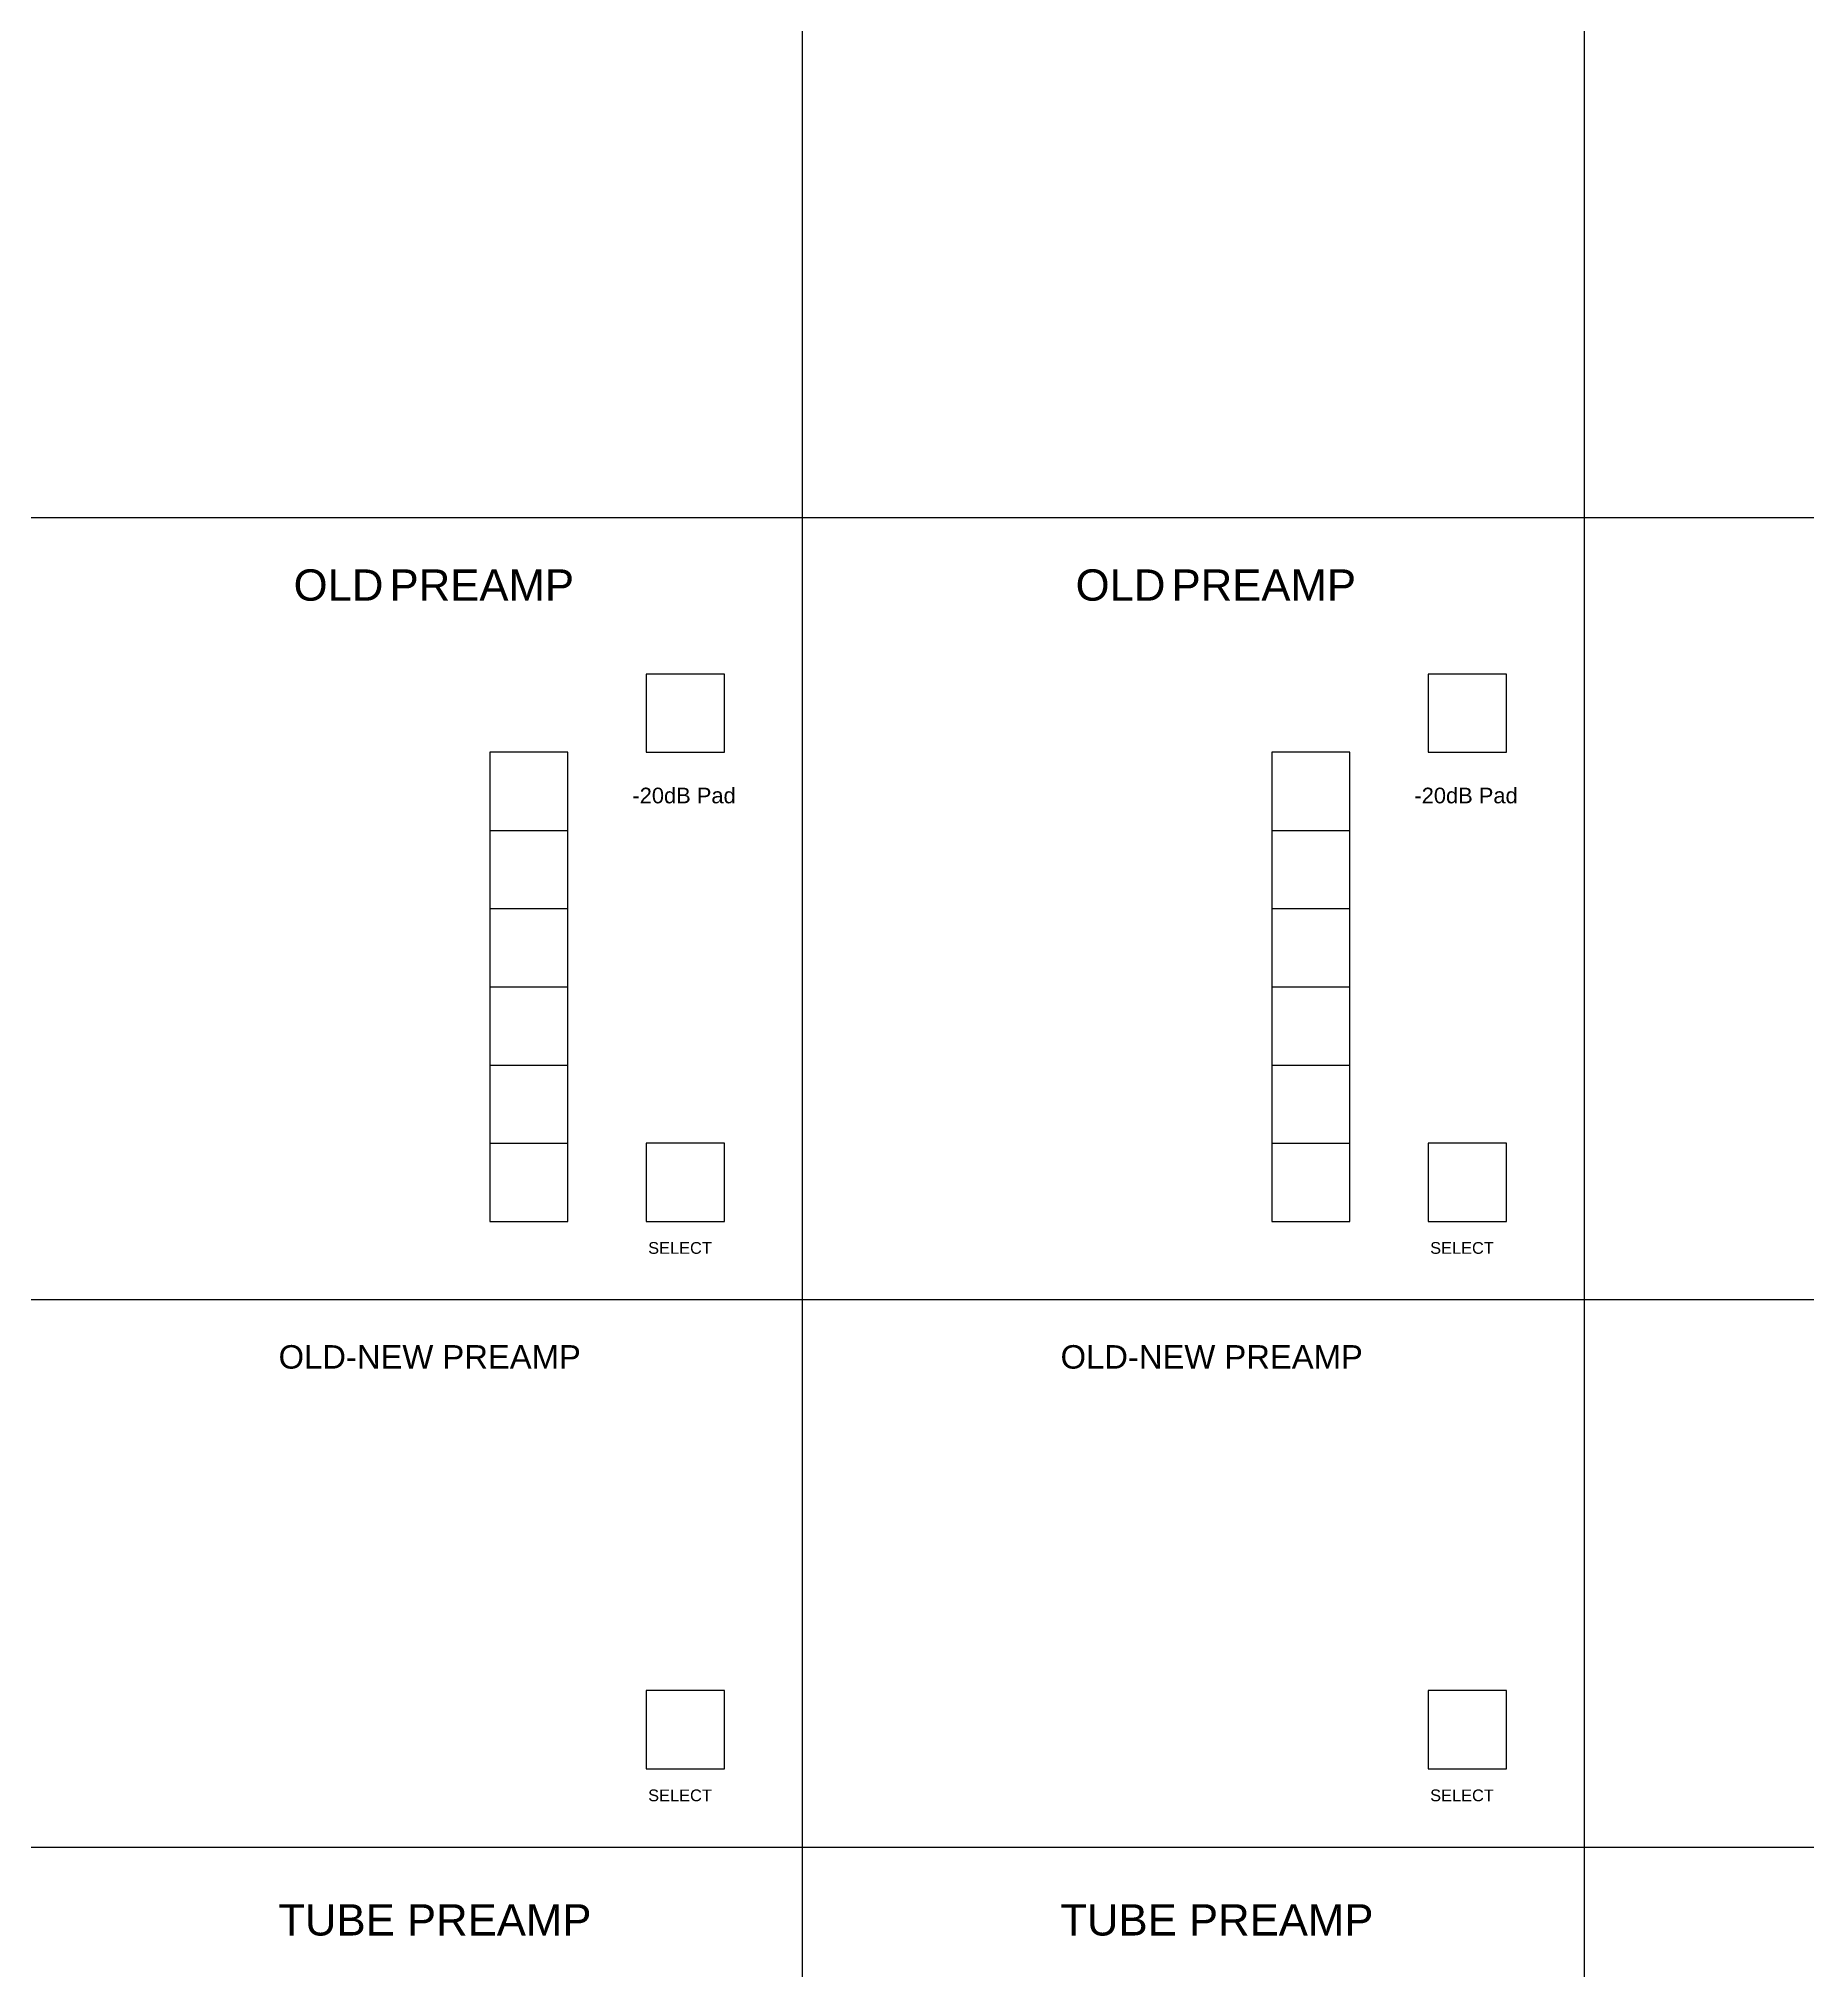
# Model space of a CAD drawing. Header units: inches. Extents: x 0 to 1600, y -1400 to 2600.
# Drawn here: x 702.5 to 928.6, y 1014.4 to 1261.2 of the extents above; entities that cross this region are included whole.
import ezdxf

# ---------------------------------------------------------------- set-up
doc = ezdxf.new("R2010")
doc.units = ezdxf.units.IN
doc.header["$MEASUREMENT"] = 0
doc.layers.get('0').update_dxf_attribs({"lineweight": 25, "true_color": 0xffffff})
doc.styles.add('textstyle213', font='')
doc.styles.add('textstyle214', font='')
doc.styles.add('textstyle228', font='')
doc.styles.add('textstyle229', font='')
doc.styles.add('textstyle69', font='')
doc.styles.add('textstyle70', font='')
doc.styles.add('textstyle852', font='')
doc.styles.add('textstyle853', font='')
doc.styles.add('textstyle868', font='')
doc.styles.add('textstyle869', font='')
doc.styles.add('textstyle899', font='')
doc.styles.add('textstyle900', font='')
doc.styles.get('textstyle213').set_extended_font_data('Liberation Sans')
doc.styles.get('textstyle214').set_extended_font_data('Liberation Sans')
doc.styles.get('textstyle228').set_extended_font_data('Liberation Sans')
doc.styles.get('textstyle229').set_extended_font_data('Liberation Sans')
doc.styles.get('textstyle69').set_extended_font_data('Liberation Sans')
doc.styles.get('textstyle70').set_extended_font_data('Liberation Sans')
doc.styles.get('textstyle852').set_extended_font_data('Liberation Sans')
doc.styles.get('textstyle853').set_extended_font_data('Liberation Sans')
doc.styles.get('textstyle868').set_extended_font_data('Liberation Sans')
doc.styles.get('textstyle869').set_extended_font_data('Liberation Sans')
doc.styles.get('textstyle899').set_extended_font_data('Liberation Sans')
doc.styles.get('textstyle900').set_extended_font_data('Liberation Sans')

msp = doc.modelspace()

# ---------------------------------------------------------------- linework, layer by layer
for p, q in [((800.22, 1200), (800.22, 1380)), ((800.22, 1200), (800.22, 1380)), ((900.22, 1200), (900.22, 1380)), ((900.22, 1200), (900.22, 1380)), ((700.22, 1200), (750.22, 1200)), ((750.22, 1200), (800.22, 1200)), ((800.22, 1100), (800.22, 1200)), ((800.22, 1200), (850.22, 1200)), ((800.22, -1400), (800.22, 1200)), ((850.22, 1200), (900.22, 1200)), ((900.22, 1100), (900.22, 1200)), ((900.22, 1200), (950.22, 1200)), ((900.22, -1400), (900.22, 1200)), ((780.22, 1180), (780.22, 1170)), ((790.22, 1180), (780.22, 1180)), ((790.22, 1170), (790.22, 1180)), ((880.22, 1180), (880.22, 1170)), ((890.22, 1180), (880.22, 1180)), ((890.22, 1170), (890.22, 1180)), ((760.22, 1170), (760.22, 1110)), ((770.22, 1170), (760.22, 1170)), ((770.22, 1110), (770.22, 1170)), ((780.22, 1170), (790.22, 1170)), ((860.22, 1170), (860.22, 1110)), ((870.22, 1170), (860.22, 1170)), ((870.22, 1110), (870.22, 1170)), ((880.22, 1170), (890.22, 1170)), ((760.22, 1160), (770.22, 1160)), ((860.22, 1160), (870.22, 1160)), ((760.22, 1150), (770.22, 1150)), ((860.22, 1150), (870.22, 1150)), ((760.22, 1140), (770.22, 1140)), ((860.22, 1140), (870.22, 1140)), ((760.22, 1130), (770.22, 1130)), ((860.22, 1130), (870.22, 1130)), ((760.22, 1120), (770.22, 1120)), ((780.22, 1120), (780.22, 1110)), ((790.22, 1120), (780.22, 1120)), ((790.22, 1110), (790.22, 1120)), ((860.22, 1120), (870.22, 1120)), ((880.22, 1120), (880.22, 1110)), ((890.22, 1120), (880.22, 1120)), ((890.22, 1110), (890.22, 1120)), ((760.22, 1110), (770.22, 1110)), ((780.22, 1110), (790.22, 1110)), ((860.22, 1110), (870.22, 1110)), ((880.22, 1110), (890.22, 1110)), ((700.22, 1100), (750.22, 1100)), ((750.22, 1100), (800.22, 1100)), ((800.22, 1030), (800.22, 1100)), ((800.22, 1100), (850.22, 1100)), ((850.22, 1100), (900.22, 1100)), ((900.22, 1030), (900.22, 1100)), ((900.22, 1100), (950.22, 1100)), ((780.22, 1050), (780.22, 1040)), ((790.22, 1050), (780.22, 1050)), ((790.22, 1040), (790.22, 1050)), ((880.22, 1050), (880.22, 1040)), ((890.22, 1050), (880.22, 1050)), ((890.22, 1040), (890.22, 1050)), ((780.22, 1040), (790.22, 1040)), ((880.22, 1040), (890.22, 1040)), ((700.22, 1030), (750.22, 1030)), ((750.22, 1030), (800.22, 1030)), ((800.22, 1000), (800.22, 1030)), ((800.22, 1030), (850.22, 1030)), ((850.22, 1030), (900.22, 1030)), ((900.22, 1000), (900.22, 1030)), ((900.22, 1030), (950.22, 1030))]:
    msp.add_line(p, q)

# ---------------------------------------------------------------- texts
at = {"char_height": 1, "attachment_point": 5}
for s, insert, style in [('\\C7;\\H4;OLD\\H2; \\H4;PREAMP', (753.07, 1191.35), 'textstyle229'), ('\\C7;\\H4;OLD\\H2; \\H4;PREAMP', (853.07, 1191.35), 'textstyle228'), ('\\C7;\\H2;-20dB Pad', (785.07, 1164.45), 'textstyle214'), ('\\C7;\\H2;-20dB Pad', (885.07, 1164.45), 'textstyle213'), ('\\C7;\\H1.5;SELECT', (784.55, 1106.6), 'textstyle869'), ('\\C7;\\H1.5;SELECT', (884.55, 1106.6), 'textstyle868'), ('\\C7;\\H3;OLD-NEW PREAMP', (752.54, 1092.66), 'textstyle70'), ('\\C7;\\H3;OLD-NEW PREAMP', (852.54, 1092.66), 'textstyle69'), ('\\C7;\\H1.5;SELECT', (784.55, 1036.6), 'textstyle853'), ('\\C7;\\H1.5;SELECT', (884.55, 1036.6), 'textstyle852'), ('\\C7;\\H4;TUBE PREAMP', (753.2, 1020.66), 'textstyle900'), ('\\C7;\\H4;TUBE PREAMP', (853.2, 1020.66), 'textstyle899')]:
    msp.add_mtext(s, dxfattribs=dict(at, insert=insert, style=style))

doc.saveas('drawing.dxf')
